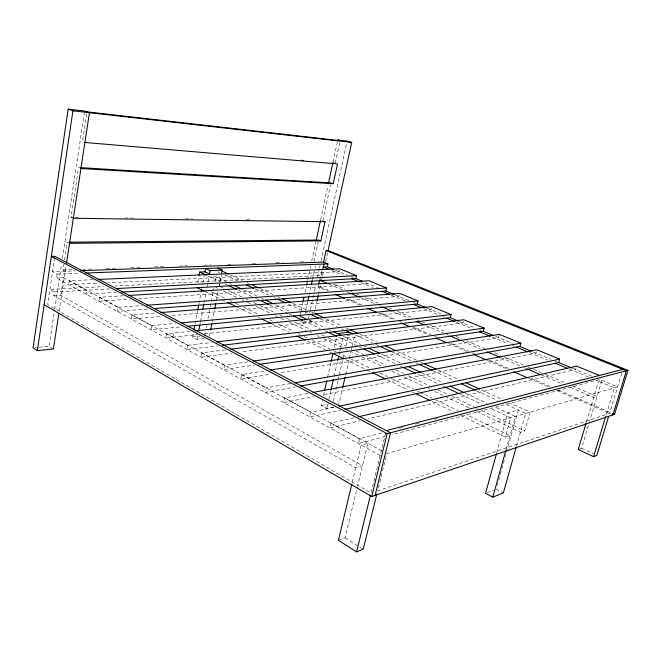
<?xml version="1.0" encoding="UTF-8"?>
<svg xmlns="http://www.w3.org/2000/svg" width="661" height="661" viewBox="0 0 661 661"><rect width="100%" height="100%" fill="white"/><g stroke="black" fill="none" stroke-linecap="round" stroke-linejoin="round"><path stroke-width="0.5" stroke-dasharray="3.31 2.48" d="M54.714 257.278L47.666 304.49L370.986 493.04L386.049 431.575M53.805 295.723L60.754 295.327L362.459 465.749L355.767 467.724L53.805 295.723L54.376 291.931L49.914 289.411L103.686 286.651M380.191 455.487L56.482 277.942L57.061 274.108L52.566 271.663L75.552 270.853M53.417 348.925L49.096 346.215L54.491 310.579M54.64 309.563L61.572 263.739M62.341 258.649L84.368 113.048M65.265 271.217L63.026 270.019L63.935 264.053M64.538 260.079L67.257 242.182L68.769 242.942M73.338 218.27L71.058 217.18L78.593 167.53L80.659 167.654M86.748 113.841L82.542 141.561L84.897 142.479M60.754 295.327L63.448 277.653L56.482 277.942M59.168 311.191L66.026 266.234M92.928 279.702L69.265 280.743L68.67 284.627L99.216 283.164M123.252 295.806L99.604 297.252L98.96 301.234L129.515 299.251M99.604 297.252L118.096 307.307L117.418 311.364L147.948 309.042M154.641 313.05L132.002 314.867L131.299 318.974L160.945 316.47M132.002 314.867L151.782 325.625L151.039 329.798L181.651 326.831M190.071 331.326L166.663 333.722L165.903 337.953L197.474 334.582M172.918 337.201L173.686 333.004M197.788 282.197L198.928 276.108M166.663 333.722L187.873 345.257L187.063 349.562L217.502 345.877M204.1 338.581L197.094 339.366L192.673 337.011L193.417 333.028M195.111 324.064L197.548 311.124M198.862 304.159L201.109 292.212M202.861 282.933L204.191 275.868M197.094 339.366L197.854 335.375M199.936 324.377L200.316 322.386M200.506 321.386L202.588 310.397M203.919 303.399L206.191 291.41M206.934 287.485L209.14 275.885M204.687 335.705L205.455 331.69M206.224 327.674L206.612 325.666M207.959 318.652L213.718 288.551M215.106 281.305L216.254 275.323M225.36 349.876L201.828 352.85L200.994 357.196L231.515 353.205M209.496 336.011L210.462 330.979M212.214 321.915L214.544 309.835M216.287 300.772L218.031 291.716M218.981 286.783L221.195 275.331M219.336 285.445L219.642 283.833M219.989 282.032L221.328 275.092M248.032 361.84L224.525 365.194L223.649 369.623L254.006 365.145M264.061 371.019L241.653 374.514L240.744 379.001L270.109 374.283M290.476 383.554L266.11 387.817L265.152 392.386L295.302 386.958M300.226 314.471L300.871 311.438M301.094 310.43L302.829 302.366M305.002 292.278L306.299 286.23M307.605 280.173L309.992 269.077M310.216 268.069L310.645 266.053M311.736 261.012L315.859 241.843M320.635 219.65L328.021 185.361M333.012 162.16L337.796 139.967M314.008 261.459L318.214 241.984M322.775 220.857L330.533 184.923M335.226 163.184L339.878 141.644M307.902 393.435L284.594 397.872L283.594 402.508L313.719 396.617M300.623 321.32L303.168 322.518L303.597 320.535M305.101 313.595L305.746 310.612M305.96 309.621L307.679 301.689M308.968 295.731L311.116 285.816M312.405 279.859L314.735 269.126M314.942 268.159L315.363 266.226M308.489 318.552L310.249 310.48M310.463 309.472L314.198 292.327M314.421 291.319L315.735 285.263M317.495 277.199L319.246 269.126M319.47 268.118L320.131 265.094M321.006 261.062L346.695 143.057M318.544 285.031L318.131 286.94L327.575 291.038M319.792 279.322L320.411 276.472M321.667 270.729L320.626 275.513L114.989 286.064M320.362 280.462L320.783 278.537M321.42 275.645L322.469 270.82M303.168 322.518L312.513 321.535L312.942 319.552M314.462 312.603L315.115 309.629M315.33 308.637L316.85 301.689M318.371 294.748L320.552 284.792M321.659 279.752L322.32 276.719M322.543 275.711L323.642 270.671M325.633 261.591L328.063 250.494M339.589 269.754L339.151 271.696L108.437 282.726M334.177 407.3L311.025 412.249L309.976 416.967L339.944 410.407M333.549 407.11L326.757 408.556L321.18 405.581L322.312 400.583M323.444 395.592L324.344 391.593M327.509 377.605L330.897 362.616M334.284 347.62L336.556 337.597M326.757 408.556L327.897 403.541M328.814 399.525L330.872 390.502M334.069 376.456L337.498 361.41M338.87 355.395L339.324 353.387L346.736 356.957M339.779 351.371L340.473 348.355M340.696 347.347L343.224 336.275L360.683 344.406M333.301 401.144L337.903 381.067M338.135 380.067L339.052 376.051M339.283 375.051L342.729 359.989M342.96 358.989L344.108 353.974M345.943 345.984L348.43 335.11M354.089 417.777L331.037 423.131L329.93 427.915L359.799 420.817M338.391 406.069L342.505 388.263M345.703 374.415L349.124 359.576M349.355 358.584L350.95 351.66L358.402 355.205M351.404 349.677L352.098 346.695M352.321 345.703L354.841 334.788L372.217 342.778M381.595 433.013L359.683 438.714L358.518 443.597L385.14 436.516M352.313 482.15L361.187 445.06L367.88 443.267L357.642 485.744M399.194 294.864L398.831 296.384L171.232 315.603M338.407 540.277L345.108 537.74L357.403 486.744M431.352 308.125L430.964 309.679L204.637 333.822M463.369 321.32L462.956 322.915L240.728 351.999M499.369 334.367L498.493 337.614L280.305 372.647M496.742 452.76L507.747 412.951L518.249 410.01L496.452 488.132M460.734 415.439L505.343 437.053L510.689 417.777L490.735 408.424M505.987 449.777L515.266 416.455L495.386 407.193M536.468 351.462L536.005 353.131L321.8 395.03M516.464 446.282L525.702 413.439L505.995 404.367M476.688 411.489L520.405 432.286L524.784 430.898L530.072 412.175L510.432 403.185M576.144 367.822L575.648 369.524L367.838 418.909M586.447 421.974L598.585 381.257L601.865 380.372L589.571 421.52M579.086 449.183L581.589 448.232L589.273 422.511M606.311 414.505L614.391 387.817L596.354 380.331M621.745 373.267L609.549 413.422L377.629 490.817L386.817 453.57L617.605 386.883L599.643 379.455L392.113 434.665M487.322 492.585L493.519 490.156M505.343 437.053L509.937 435.599L466.327 414.587M399.517 428.353L402.508 427.568M415.455 424.205L419.438 423.164M434.376 419.281L437.359 418.504M321.18 405.581L328.955 403.962M347.091 335.78L350 335.408M187.873 345.257L211.429 342.505M192.673 337.011L199.68 336.242M35.058 347.661L38.065 347.347M39.065 347.248L49.096 346.215M151.782 325.625L175.421 323.436M118.096 307.307L141.751 305.605M138.727 298.656L368.268 283.743M116.526 292.352L85.971 294.112L86.591 290.171L69.265 280.743M54.376 291.931L110.288 288.898M57.061 274.108L79.75 273.249M63.026 270.019L73.313 269.663M82.575 269.349L92.862 269.002M106.231 268.54L117.542 268.159M130.919 267.697L140.173 267.383M154.575 266.895L164.862 266.54M179.263 266.053L187.493 265.772M203.952 265.21L211.148 264.962M227.607 264.4L233.779 264.193M252.295 263.565L257.435 263.384M275.951 262.756L282.123 262.541M300.639 261.913L303.721 261.806M71.058 217.18L74.148 217.229M75.18 217.246L79.312 217.304M124.698 217.965L136.05 218.13M185.567 218.857L192.789 218.956M246.437 219.741L249.528 219.791M335.507 270.192L347.496 275.15M351.206 276.686L353.057 277.455M365.607 282.644L377.481 287.552M395.104 294.847L408.952 300.573M413.555 302.474L415.397 303.242M427.303 308.166L441.11 313.876M459.345 321.42L474.978 327.881M479.605 329.798L481.456 330.566M495.651 336.432L512.498 343.406M533.171 351.958L551.125 359.386M554.901 360.947L556.793 361.724M572.814 368.359L591.339 376.018M331.533 270.374L342.613 274.976M360.79 282.52L372.655 287.444M391.229 295.161L405.11 300.92M423.503 308.555L438.26 314.686M442.887 316.602L444.729 317.371M456.528 322.271L472.218 328.79M492.024 337.011L507.978 343.637M512.663 345.579L514.531 346.356M529.659 352.635L547.663 360.113M569.435 369.152L588.017 376.869M333.822 284.271L345.182 289.113M350.867 291.534L352.759 292.336M356.552 293.955L359.394 295.161M365.07 297.582L378.332 303.234M389.693 308.076L391.585 308.877M397.269 311.298L412.414 317.759M417.149 319.775L419.049 320.577M422.833 322.196L424.726 322.998M430.41 325.419L446.505 332.276M455.974 336.317L461.659 338.738M466.393 340.754L485.331 348.818M494.8 352.858L500.484 355.279M504.269 356.89L524.156 365.359M527.941 366.979L529.833 367.78M533.625 369.4L541.202 372.622M544.986 374.242L564.874 382.711M572.451 385.941L597.065 396.426L593.776 397.401L569.088 386.842M328.905 284.114L343.15 290.204M346.942 291.832L348.843 292.641M360.237 297.516L374.481 303.606M379.224 305.638L381.124 306.448M392.518 311.323L408.655 318.222M425.742 325.534L442.829 332.838M446.629 334.466L448.53 335.276M462.766 341.365L479.853 348.678M500.741 357.609L520.678 366.136M524.47 367.764L526.371 368.574M541.557 375.068L561.495 383.595M320.114 286.808L329.575 290.914M348.512 299.111L361.765 304.853M380.695 313.058L395.848 319.618M399.632 321.254L401.524 322.081M412.885 326.997L430.873 334.788M434.657 336.432L436.549 337.25M450.752 343.406L468.74 351.198M472.524 352.834L474.416 353.652M489.57 360.22L508.499 368.417M531.221 378.257L551.1 386.875M558.677 390.155L611.689 413.117M346.471 299.243L359.7 304.985M378.596 313.182L393.708 319.742M412.604 327.947L427.725 334.507M448.505 343.53L466.459 351.322M487.24 360.344L507.086 368.954M528.817 378.381L549.597 387.404M557.157 390.684L612.086 414.521M230.532 274.993L242.447 280.446M246.974 282.52L248.784 283.354M259.781 288.386L274.381 295.07M278.017 296.739L279.834 297.574M292.542 303.391L306.25 309.67M311.752 312.19L313.587 313.025M326.22 318.817L341.877 325.989M346.513 328.112L348.364 328.955M360.005 334.292L376.704 341.935M397.732 351.569L416.934 360.361M420.611 362.046L422.445 362.889M437.879 369.953L457.809 379.084M481.572 389.965L501.112 398.914M217.923 271.754L219.741 272.588M224.963 274.993L238.29 281.132M255.658 289.121L268.449 295.013M273.91 297.524L275.728 298.367M288.452 304.217L302.193 310.546M305.861 312.24L307.704 313.083M320.378 318.916L336.961 326.551M341.605 328.691L343.464 329.542M375.82 344.439L379.422 346.1M392.039 351.908L412.2 361.187M415.876 362.881L419.561 364.575M433.195 370.854L453.182 380.058M476.11 390.61L497.576 400.492M309.117 319.949L312.513 321.535M213.767 275.943L226.269 281.768M229.904 283.462L231.722 284.304M243.669 289.873L256.493 295.855M261.971 298.408L263.797 299.259M275.645 304.779L290.344 311.628M309.505 320.56L325.253 327.897M328.988 329.641L330.855 330.508M364.31 346.1L366.12 346.942M381.521 354.122L399.971 362.715M422.032 373.002L442.159 382.38M465.253 393.146L487.19 403.367M581.589 448.232L593.239 453.669M208.422 276.141L220.105 281.619M225.566 284.172L229.202 285.882M238.439 290.204L252.188 296.649M255.84 298.359L259.5 300.077M269.539 304.779L287.94 313.405M288.857 313.835L292.55 315.561M303.449 320.668L320.139 328.492M324.807 330.682L327.616 331.996M338.424 337.06L358.361 346.397M359.27 346.827L362.897 348.529M376.522 354.916L395.014 363.575M400.591 366.186L403.375 367.491M418.058 374.374L438.251 383.834M442.837 385.983L445.588 387.272M460.494 394.262L481.588 404.144M220.105 286.7L223.839 288.46M228.491 290.666L242.471 297.285M246.198 299.045L248.057 299.929M253.65 302.573L256.443 303.895M260.17 305.663L276.009 313.157M279.743 314.917L281.603 315.801M286.263 318.007L289.989 319.775M294.649 321.973L310.488 329.475M321.667 334.763L324.46 336.085M328.187 337.854L345.893 346.232M356.139 351.082L363.6 354.61M364.525 355.048L385.958 365.194M396.203 370.044L403.664 373.572M408.316 375.779L429.749 385.917M438.136 389.891L448.381 394.741M452.107 396.501L473.54 406.647M474.474 407.085L477.267 408.407M481.927 410.613L524.784 430.898M215.907 287.403L217.717 288.262M223.269 290.906L237.241 297.557M241.901 299.772L243.76 300.656M247.487 302.432L251.213 304.2M255.865 306.415L269.837 313.066M275.422 315.718L277.281 316.611M281.008 318.379L285.668 320.593M289.386 322.37L306.15 330.343M309.877 332.119L311.736 333.004M317.321 335.664L319.189 336.548M323.84 338.762L341.539 347.182M346.075 349.339L347.703 350.115M362.129 356.973L380.753 365.839M391.932 371.16L399.384 374.704M404.036 376.919L424.527 386.668M428.254 388.445L430.121 389.329M434.773 391.543L444.093 395.972M445.018 396.418L469.236 407.944M211.206 291.65L225.112 298.351M229.755 300.59L231.606 301.482M235.316 303.267L239.026 305.052M243.661 307.291L258.501 314.438M269.622 319.8L273.332 321.585M277.967 323.824L293.732 331.417M298.367 333.648L300.226 334.549M303.936 336.333L307.646 338.118M312.281 340.357L329.897 348.843M333.607 350.627L336.061 351.809M350.446 358.749L370.846 368.574M380.108 373.044L387.528 376.613M391.238 378.398L413.489 389.122M417.19 390.907L419.049 391.799M419.975 392.246L432.021 398.054M435.731 399.847L457.982 410.564M205.15 291.592L220.948 299.251M221.881 299.697L225.599 301.499M237.679 307.357L253.477 315.008M258.129 317.263L259.988 318.164M272.068 324.014L288.799 332.119M307.382 341.126L325.038 349.686M329.69 351.941L331.549 352.842M345.488 359.592L365.938 369.499M366.863 369.953L370.581 371.755M387.313 379.86L407.754 389.767M412.406 392.023L414.265 392.923M431.922 401.475L453.297 411.836M496.18 489.115L503.36 492.899M201.828 352.85L224.525 365.194M241.653 374.514L266.11 387.817M284.594 397.872L311.025 412.249M331.037 423.131L359.683 438.714M63.448 277.653L381.405 450.628M345.108 537.74L358.915 546.473M359.774 547.019L363.228 549.2"/><path stroke-width="0.99" d="M66.48 263.243L89.442 112.701L84.674 111.015L68.174 109.123L33.05 347.868L37.355 350.627L53.417 348.925L58.854 313.231M37.355 350.627L72.925 110.833L68.174 109.123M199.118 275.092L199.688 272.051L204.951 271.828L211.206 274.745M193.987 330.037L194.921 325.063M197.738 310.133L198.672 305.151M201.299 291.22L201.671 289.229M204.951 271.828L205.579 268.515L210.132 270.622L222.195 270.142L221.559 273.431M198.796 330.376L199.746 325.377M202.778 309.398L203.728 304.399M209.504 273.951L210.132 270.622M210.661 329.971L211.826 323.931M214.734 308.827L215.709 303.796M303.044 301.358L303.911 297.318M306.522 285.213L307.39 281.181M316.297 239.827L320.42 220.667M328.451 183.345L332.797 163.168M307.894 300.697L308.753 296.723M311.331 284.825L312.19 280.851M69.521 243.322L320.841 240.91L325.005 221.691L323.518 221.138M80.931 168.505L333.227 183.708L337.515 163.92L84.897 142.479M318.751 284.081L319.585 280.272M80.692 270.671L323.551 262.103L326.08 250.536L328.063 250.494L627.95 370.334L614.532 414.348L371.713 496.551L44.163 304.713M322.684 269.853L323.948 264.053M317.073 300.697L318.156 295.74M328.063 250.494L351.718 142.429L347.132 141.041L337.796 139.967L340.093 140.669L87.054 111.858M328.79 269.234L323.32 266.961L327.302 266.796L327.939 263.904L323.551 262.103M324.568 390.593L326.831 380.604M331.12 361.625L332.929 353.627M121.649 292.063L355.841 278.603L356.51 275.645L339.804 268.779L98.068 279.471M331.095 389.494L333.384 379.464M337.721 360.41L338.639 356.395M342.729 387.272L345.017 377.381M154.079 308.58L385.776 290.989L386.495 287.973L368.954 280.768L128.391 295.492M351.834 484.149L338.407 540.277L356.568 551.877L363.228 549.2L376.894 493.792M187.807 326.237L417.24 304.002L417.992 300.92L399.566 293.344L160.813 312.554M356.568 551.877L370.499 495.031M371.713 496.551L387.148 433.666L627.95 370.334M375.068 495.411L390.494 432.781L54.855 256.319L51.335 256.394L387.148 433.666M222.592 345.257L450.331 317.685L451.133 314.537L431.74 306.564L195.185 330.806M259.087 364.393L483.298 331.326L484.149 328.112L463.774 319.734L230.474 349.231M300.35 386.049L519.959 346.496L520.868 343.199L499.369 334.367L270.175 370.069M496.469 453.752L485.546 493.28L492.792 497.146L503.36 492.899L516.191 447.274M492.792 497.146L505.715 450.761M344.968 409.308L558.685 362.509L559.644 359.138L536.93 349.801L312.975 392.469M586.158 422.957L578.251 449.497L593.545 456.668L596.825 455.346L608.665 416.347M593.545 456.668L605.716 416.471M612.929 414.893L626.372 370.755L326.08 250.536M386.297 430.575L622.926 369.375M358.097 416.851L576.64 366.12L599.75 375.622M339.209 406.226L559.644 359.138M294.533 382.843L520.868 343.199M253.146 361.104L484.149 328.112M337.465 333.59L349.107 332.144M216.552 341.911L451.133 314.537M181.585 322.857L417.992 300.92M146.891 305.233L386.495 287.973M116.468 288.568L356.51 275.645M85.938 273.018L327.939 263.904M69.314 242.166L318.635 240.042L320.841 240.91M73.338 218.27L325.005 221.691M80.659 167.654L330.963 182.932L333.227 183.708M301.333 160.284L303.382 160.458M332.144 162.92L334.202 163.093M72.925 110.833L351.718 142.429M327.302 266.796L333.689 269.44M355.841 278.603L362.054 281.173M385.776 290.989L394.171 294.459M417.24 304.002L426.386 307.786M450.331 317.685L458.445 321.048M483.298 331.326L493.75 335.648M519.959 346.496L531.287 351.173M558.685 362.509L571.872 367.97M351.892 278.826L359.006 281.784M381.893 291.278L389.362 294.385M413.414 304.374L421.668 307.795M446.58 318.139L454.718 321.519M479.638 331.872L490.115 336.218M516.406 347.132L527.767 351.85M555.248 363.261L567.543 368.367M320.362 280.462L327.963 283.709M349.793 293.046L359.287 297.111M382.075 306.853L391.568 310.918M416.248 321.469L423.841 324.725M450.422 336.085L460.866 340.555M487.446 351.925L499.79 357.204M527.321 368.978L540.615 374.663M612.64 413.53L614.532 414.348M335.135 294.319L344.579 298.417M367.26 308.266L376.704 312.364M401.268 323.022L409.77 326.716M436.227 338.201L446.621 342.704M474.02 354.602L486.298 359.931M513.696 371.821L526.924 377.563M217.643 268.06L222.195 270.142M222.096 271.126L228.656 274.133M251.511 284.594L258.864 287.965M282.569 298.822L290.733 302.564M315.421 313.868L324.419 317.991M350.214 329.806L358.229 333.475M385.148 345.802L395.939 350.743M424.279 363.724L436.062 369.127M465.955 382.818L479.737 389.122M246.454 284.891L253.816 288.279M277.554 299.202L285.726 302.969M310.455 314.347L318.569 318.09M345.323 330.401L353.205 334.028M380.323 346.513L391.138 351.495M419.561 364.575L432.286 370.433M461.361 383.818L475.185 390.18M234.448 285.577L241.827 289.014M265.623 300.111L273.828 303.928M298.64 315.495L307.695 319.717M333.648 331.814L341.572 335.507M368.838 348.207L379.711 353.28M408.308 366.607L421.115 372.573M450.397 386.222L464.328 392.717M199.688 272.051L206.678 275.323M229.202 285.882L236.588 289.344M260.417 300.507L268.622 304.349M293.476 315.991L302.54 320.246M328.55 332.433L336.631 336.218M363.806 348.95L374.704 354.056M403.375 367.491L415.306 373.085M445.588 387.272L459.569 393.824M196.788 287.535L204.224 291.137M227.458 302.399L236.754 306.902M261.847 319.065L271.134 323.568M297.161 336.176L305.522 340.225M332.475 353.288L343.629 358.692M372.44 372.655L385.454 378.96M416.124 393.824L430.063 400.574"/></g></svg>
